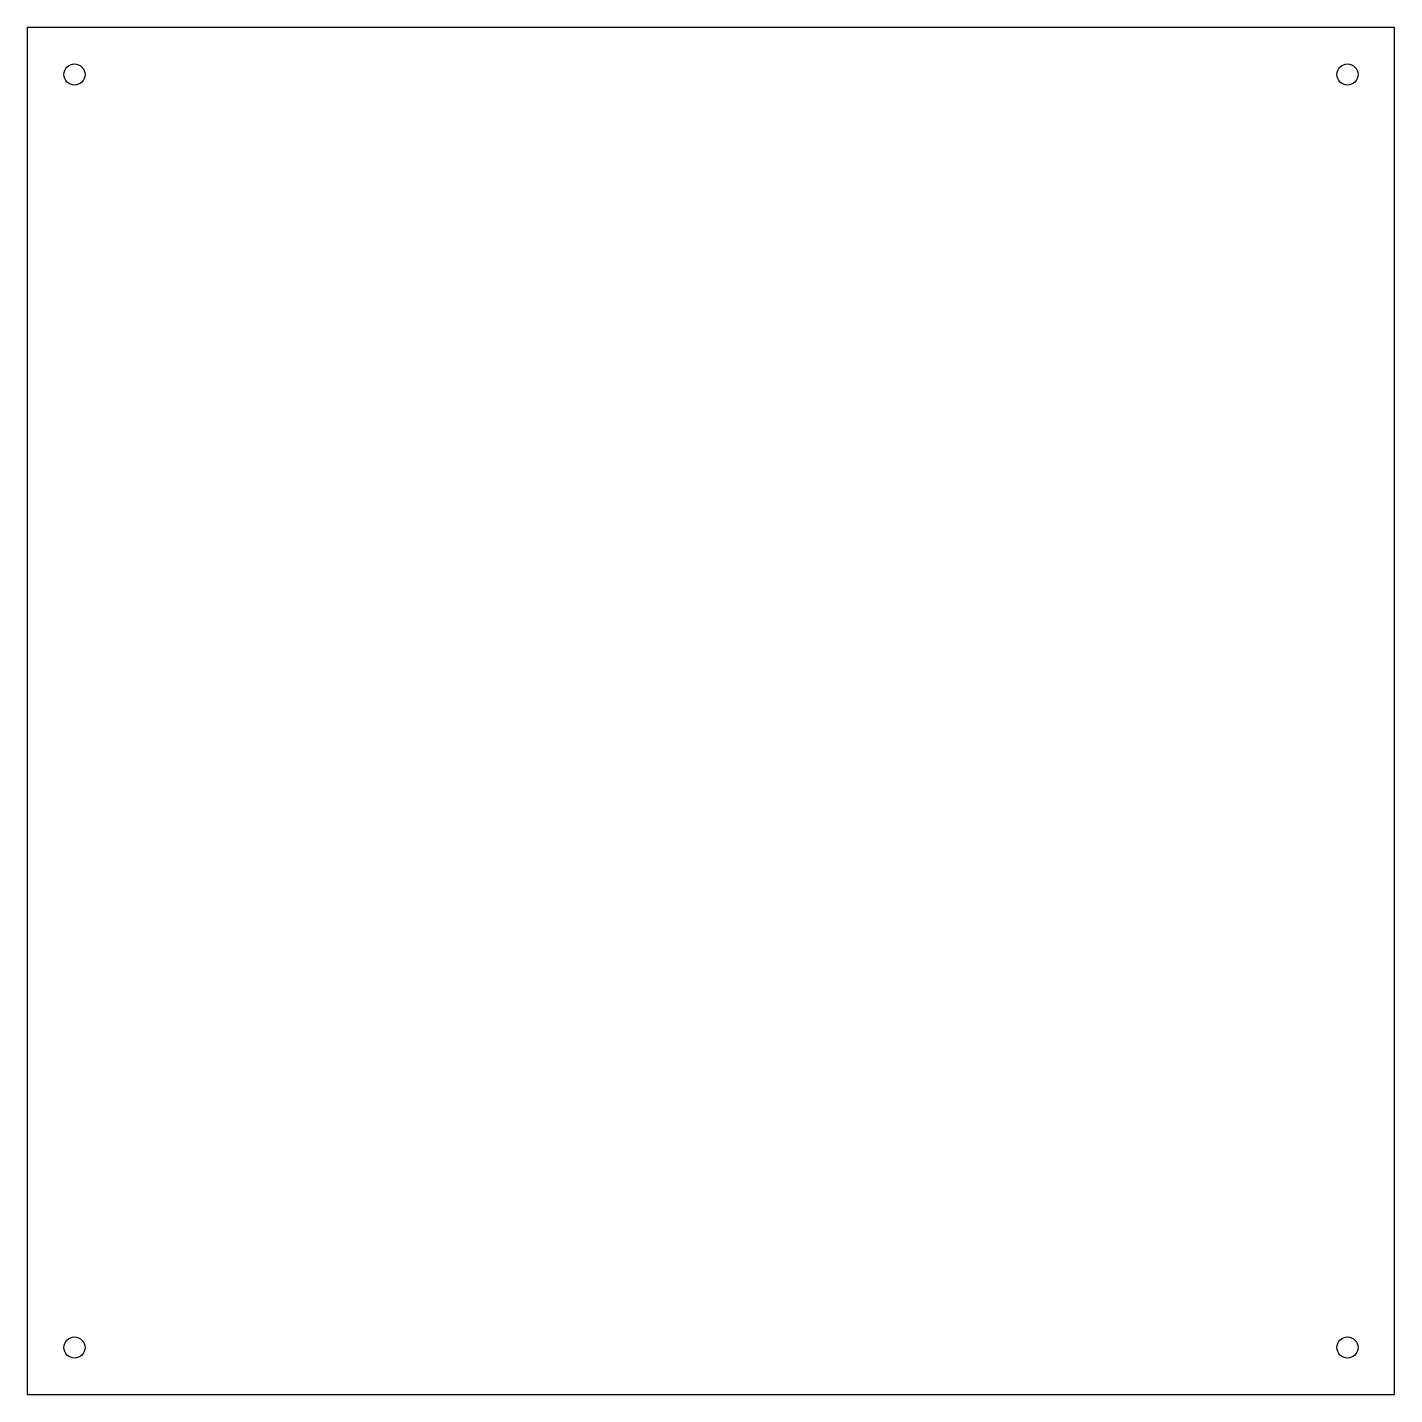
# Model space of a CAD drawing. Extents: x -179 to 111, y -164 to 126.
import ezdxf

# ---------------------------------------------------------------- set-up
doc = ezdxf.new("R2010")
doc.units = 0
doc.layers.get('0').update_dxf_attribs({"linetype": 'CONTINUOUS'})

msp = doc.modelspace()

# ---------------------------------------------------------------- linework, layer by layer
msp.add_lwpolyline([(-179.2, 125.65), (-179.2, -164.35), (110.8, -164.35), (110.8, 125.65)], close=True)
for centre in [(-169.2, 115.65), (100.8, 115.65), (-169.2, -154.35), (100.8, -154.35)]:
    msp.add_circle(centre, 2.25)

doc.saveas('drawing.dxf')
